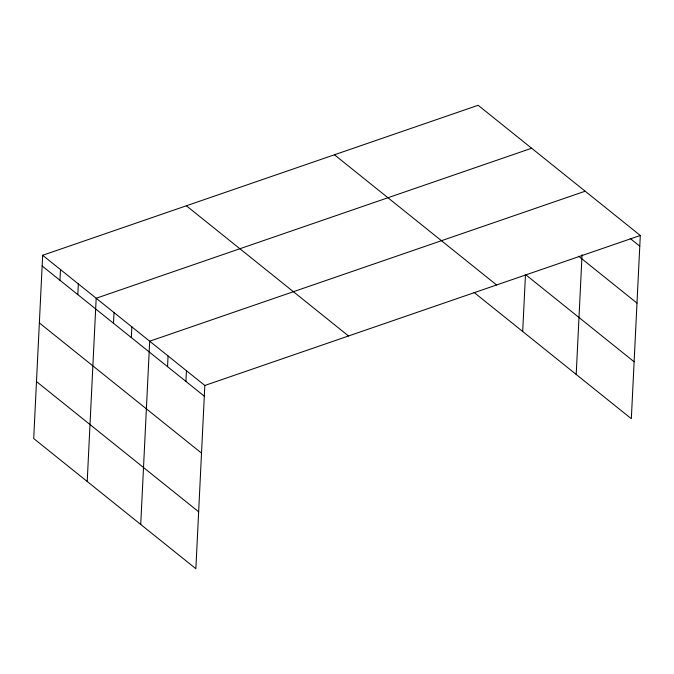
<?xml version="1.0" encoding="UTF-8"?>
<svg xmlns="http://www.w3.org/2000/svg" width="674" height="674" viewBox="0 0 674 674"><rect width="100%" height="100%" fill="white"/><g stroke="black" fill="none" stroke-linecap="round" stroke-linejoin="round"><path stroke-width="1.01" d="M42.664 255.286L33.7 438.53L195.864 568.721L204.829 385.477L42.664 255.286L478.136 105.279L640.3 235.47L631.336 418.714L474.041 292.423M59.978 280.3L60.5 269.608M77.813 294.622L78.336 283.931M87.216 481.497L96.18 298.253L531.651 148.238M113.493 323.259L114.016 312.576M131.329 337.581L131.851 326.89M140.731 524.456L149.687 341.213L585.167 191.205M167.548 366.656L168.07 355.973M185.923 381.417L186.445 370.725M522.687 331.482L525.476 274.537L634.124 361.769M576.203 374.449L582.058 254.696M204.829 385.477L640.3 235.47M630.19 238.461L639.778 246.162M578.612 256.23L636.989 303.098M334.43 154.776L496.595 284.976M186.369 205.781L348.534 335.972M42.142 265.977L204.298 396.169M39.353 322.922L201.518 453.113M36.489 381.585L198.645 511.785"/></g></svg>
